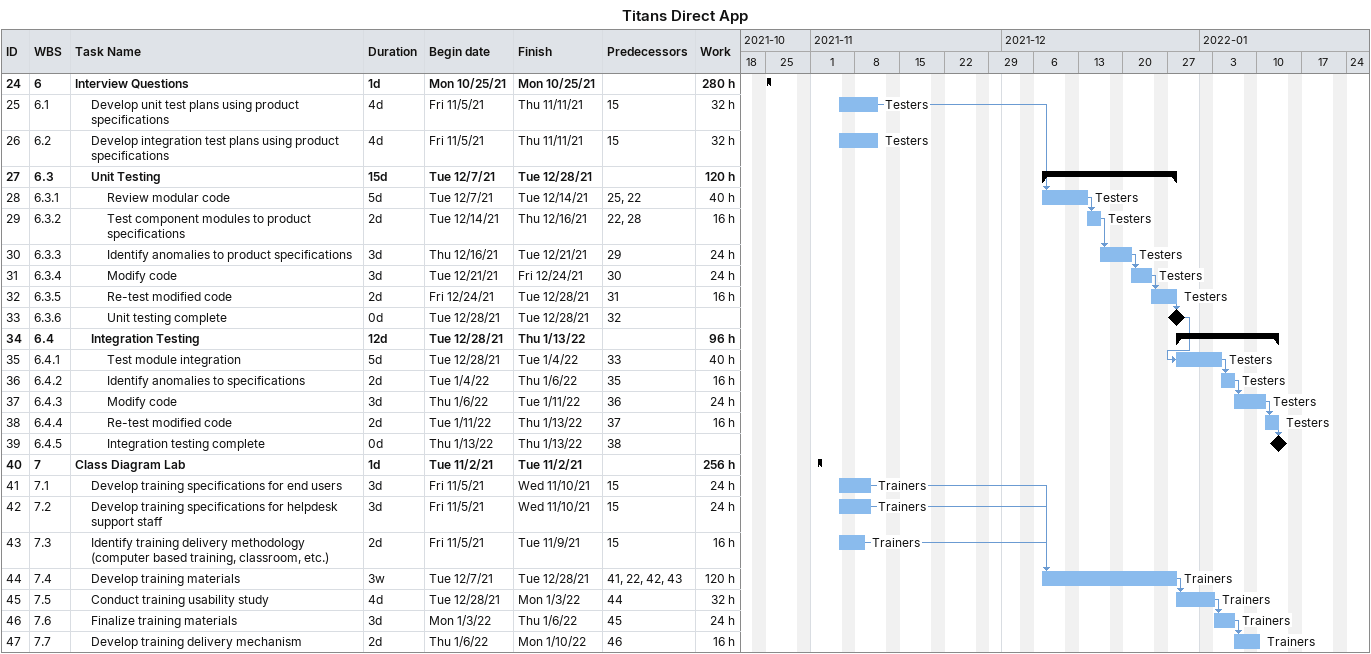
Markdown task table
Titans Direct App

| ID | WBS | Task | Duration | Start | Finish | Predecessors | Resources | Work (h) |
|---|---|---|---|---|---|---|---|---|
| 24 | 6 | **Interview Questions** | 1d | 2021-10-25 | 2021-10-25 |  |  | 280 |
| 25 | 6.1 | Develop unit test plans using product specifications | 4d | 2021-11-05 | 2021-11-11 | 15 | Testers | 32 |
| 26 | 6.2 | Develop integration test plans using product specifications | 4d | 2021-11-05 | 2021-11-11 | 15 | Testers | 32 |
| 27 | 6.3 | **Unit Testing** | 15d | 2021-12-07 | 2021-12-28 |  |  | 120 |
| 28 | 6.3.1 | Review modular code | 5d | 2021-12-07 | 2021-12-14 | 25, 22 | Testers | 40 |
| 29 | 6.3.2 | Test component modules to product specifications | 2d | 2021-12-14 | 2021-12-16 | 22, 28 | Testers | 16 |
| 30 | 6.3.3 | Identify anomalies to product specifications | 3d | 2021-12-16 | 2021-12-21 | 29 | Testers | 24 |
| 31 | 6.3.4 | Modify code | 3d | 2021-12-21 | 2021-12-24 | 30 | Testers | 24 |
| 32 | 6.3.5 | Re-test modified code | 2d | 2021-12-24 | 2021-12-28 | 31 | Testers | 16 |
| 33 | 6.3.6 | Unit testing complete | 0d | 2021-12-28 | 2021-12-28 | 32 |  |  |
| 34 | 6.4 | **Integration Testing** | 12d | 2021-12-28 | 2022-01-13 |  |  | 96 |
| 35 | 6.4.1 | Test module integration | 5d | 2021-12-28 | 2022-01-04 | 33 | Testers | 40 |
| 36 | 6.4.2 | Identify anomalies to specifications | 2d | 2022-01-04 | 2022-01-06 | 35 | Testers | 16 |
| 37 | 6.4.3 | Modify code | 3d | 2022-01-06 | 2022-01-11 | 36 | Testers | 24 |
| 38 | 6.4.4 | Re-test modified code | 2d | 2022-01-11 | 2022-01-13 | 37 | Testers | 16 |
| 39 | 6.4.5 | Integration testing complete | 0d | 2022-01-13 | 2022-01-13 | 38 |  |  |
| 40 | 7 | **Class Diagram Lab** | 1d | 2021-11-02 | 2021-11-02 |  |  | 256 |
| 41 | 7.1 | Develop training specifications for end users | 3d | 2021-11-05 | 2021-11-10 | 15 | Trainers | 24 |
| 42 | 7.2 | Develop training specifications for helpdesk support staff | 3d | 2021-11-05 | 2021-11-10 | 15 | Trainers | 24 |
| 43 | 7.3 | Identify training delivery methodology (computer based training, classroom, etc.) | 2d | 2021-11-05 | 2021-11-09 | 15 | Trainers | 16 |
| 44 | 7.4 | Develop training materials | 3w | 2021-12-07 | 2021-12-28 | 41, 22, 42, 43 | Trainers | 120 |
| 45 | 7.5 | Conduct training usability study | 4d | 2021-12-28 | 2022-01-03 | 44 | Trainers | 32 |
| 46 | 7.6 | Finalize training materials | 3d | 2022-01-03 | 2022-01-06 | 45 | Trainers | 24 |
| 47 | 7.7 | Develop training delivery mechanism | 2d | 2022-01-06 | 2022-01-10 | 46 | Trainers | 16 |
